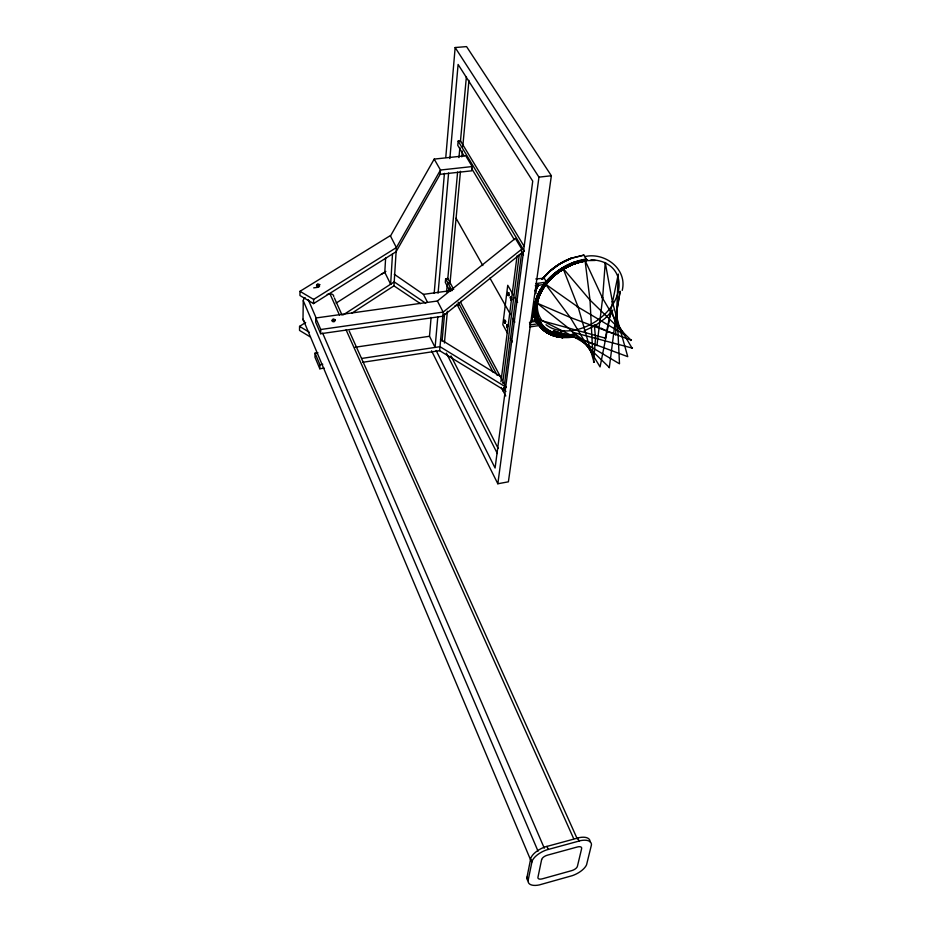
<?xml version="1.0" encoding="UTF-8"?>
<svg xmlns="http://www.w3.org/2000/svg" width="932" height="932" viewBox="0 0 932 932"><rect width="100%" height="100%" fill="white"/><g stroke="black" fill="none" stroke-linecap="round" stroke-linejoin="round"><path stroke-width="1.4" d="M605.217 338.13L605.427 337.85A2.4 1.817 -74.7 0 1 605.427 338.281L605.427 338.293A2.586 2.039 11 0 0 605.614 337.908L605.136 338.106M305.661 322.495L299.568 326.375L299.522 330.406L310.449 337.023M351.609 313.35L393.956 285.856L396.38 247.586L390.287 235.645L299.988 291.32L299.941 295.514L313.56 303.611L396.123 251.687L440.125 174.307L440.475 170.032L434.195 159.104L465.697 155.726L472.198 166.56L471.778 170.812L440.125 174.307M531.019 860.9L303.005 319.198L303.261 300.721A3.938 3.017 -21.1 0 1 305.218 297.762M532.731 312.069C536.622 330.452 556.264 340.669 574.065 336.79L573.995 334.262L572.574 331.897M313.56 303.611L313.641 299.417L396.38 247.586L440.475 170.032L472.198 166.56M317.917 352.727L315.051 353.146L314.969 357.189L319.816 368.769L324.091 368.117M523.516 255.053L521.454 251.605L521.769 249.124L515.338 238.406L437.388 301.013L315.785 317.998L315.703 322.204L320.643 333.726L442.77 316.228L522.794 252.188M319.816 368.769L319.909 364.715L315.051 353.146M320.643 333.726L320.748 329.509L315.785 317.998M618.3 274.066L615.656 334.343L570.279 317.451L537.112 303.168L568.543 328.18L609.388 367.523M622.227 290.388C627.597 268.812 604.53 251.756 584.481 256.661M392.5 253.97L390.648 284.202L384.788 272.33L385.627 257.966M594.371 361.907L593.579 362.268L595.513 338.13L594.325 324.709L598.158 326.678M437.795 316.938L435.093 347.415L429.501 336.277L431.097 317.439M434.172 293.394L444.424 173.352M445.776 157.45L455.154 47.532L466.559 46.6L551.36 175.74L508.394 481.821L497.828 483.766L431.539 350.782M438.087 293.196L448.595 173.037M449.865 158.556L458.101 64.448L532.731 181.111L495.09 468.027L436.118 350.479M453.674 289.409L447.826 278.47L445.647 278.761L445.321 282.431L450.098 291.39M523.959 246.06L460.49 140.86L458.171 141.105L457.775 145.334L464.066 155.83M503.49 389.658L439.636 350.665L443.154 312.092L437.388 301.013M590.096 841.864A15.995 7.596 -25.5 0 0 579.331 837.612L545.29 846.862A16.135 7.689 -25 0 0 530.821 858.069L526.825 878.095A15.914 7.468 -24.9 0 0 528.036 880.752M528.164 880.216L528.071 881.124A15.937 7.456 -24.9 0 0 539.209 884.946L572.411 875.626A15.809 7.363 -25.4 0 0 586.554 864.826L591.459 844.835A16.019 7.584 -25.6 0 0 580.671 840.606L546.595 849.902A16.159 7.677 -25 0 0 532.102 861.11L528.164 880.216L526.906 877.187M442.048 341.194L444.576 313.723M446.568 292.042L447.232 284.808M447.768 279.029L457.612 172.059M458.952 157.601L459.884 147.477M460.408 141.699L466.396 76.645M444.413 343.023L447.383 311.276M449.271 291.075L449.539 288.186M449.946 283.852L460.466 171.29M461.806 156.867L462.354 151.089M462.761 146.767L468.959 80.385M461.014 301.141L460.839 302.784L502.162 379.93M609.295 367.744L616.134 314.305M500.95 381.736L517.062 255.892M502.686 383.203L519.31 254.436M503.28 391.3L503.758 387.584L506.064 387.211L439.997 346.681L361.663 358.447M504.503 384.31L521.664 252.642M497.828 483.766L538.952 177.15L455.154 47.532M533.652 309.156L532.079 320.363L529.597 323.893M535.83 293.755L537.007 285.355M532.941 312.43L535.702 319.827L537.228 321.552L535.422 321.82L535.492 319.478M535.422 321.82L535.702 319.827L531.38 320.468M610.681 311.032L610.798 311.335A1.608 1.282 10.9 0 1 610.577 311.661L610.728 310.834M616.611 311.544L620.153 291.262L616.926 310.554L619.5 363.783L573.297 336.417L540.176 319.664M631.407 339.9L630.673 340.448L631.348 340.11M335.252 320.526L334.075 321.773L332.794 321.645L332.002 320.981L333.178 319.734M610.635 311.311L605.334 338.13L540.164 320.258M610.891 309.995L618.184 274.649M609.26 320.503L600.057 366.905L570.279 317.451L546.28 285.25M609.808 317.812L611.159 311.09M595.129 338.281L595.886 337.897L595.14 338.188M508.313 292.951L509.023 292.625L509.128 295.479L508.359 294.128M510.946 297.541L511.656 297.226L511.761 300.081L510.992 298.718M573.995 334.262A46.192 32.783 -32.4 0 1 537.298 303.762A46.192 32.783 -32.4 0 1 586.123 260.983L586.589 259.422L583.875 255.088L572.05 258.094A48.767 34.717 -32.5 0 0 542.179 279.414A48.895 34.81 -32.5 0 1 572.062 257.954A48.93 34.834 -32.5 0 0 542.098 279.437A49 34.88 -32.5 0 1 572.12 257.978L560.4 263.581L549.857 271.305L543.449 278.307M504.818 320.725L505.086 320.142L505.843 321.493L505.202 322.915M574.03 336.871L562.672 337.454A49.128 34.857 -32.4 0 1 534.828 304.764A49.128 34.857 -32.4 0 1 574.695 262.043L586.473 259.143M605.649 262.789L604.845 262.486L605.299 262.906M390.473 236.017L434.195 159.104M535.119 290.539L537.776 285.984M535.329 290.901L538.649 285.204M632.385 347.997L631.71 348.195L632.42 347.846M529.76 324.988L537.985 323.765A49.151 34.88 -32.4 0 1 543.659 284.563C554.179 271.154 569.522 261.752 586.391 258.991M586.356 260.727A46.926 33.296 -32.4 0 0 553.468 276.303L545.29 285.169A46.926 33.296 -32.4 0 0 573.995 335.159M612.953 310.041L604.833 318.616L595.012 325.711L584.143 330.883M521.769 249.124L443.154 312.092L320.748 329.509M625.139 335.299L617.473 324.685M615.668 333.936L615.679 334.739L615.516 333.982M343.302 314.83L394.213 281.895L425.703 303.238M336.091 303.11L385.871 271.387M381.141 274.416L384.788 272.33M317.695 284.656L316.531 285.844L317.299 286.474L319.56 286.171L318.942 284.796M585.413 260.494L584.69 260.517M593.987 362.105L594.103 361.709M586.589 259.422L574.729 262.125A49.105 34.834 -32.4 0 0 534.898 304.822A49.105 34.834 -32.4 0 0 562.718 337.489A49.07 34.81 -32.4 0 1 534.968 304.88A49.07 34.81 -32.4 0 1 574.776 262.218L586.624 259.515M586.694 259.795L574.962 262.684A48.767 34.589 -32.4 0 0 535.387 305.09A48.767 34.589 -32.4 0 0 563.01 337.524A48.895 34.682 -32.4 0 1 535.236 305.032A48.895 34.682 -32.4 0 1 574.904 262.521L586.647 259.632M575.009 262.836L586.717 259.946M586.741 260.121L575.079 263.15A48.301 34.251 -32.4 0 0 535.9 305.137A48.301 34.251 -32.4 0 0 563.231 337.244M574.019 335.334L563.324 335.776A47.089 33.401 -32.4 0 1 536.681 304.449A47.089 33.401 -32.4 0 1 574.869 263.511L586.601 260.68M572.05 258.024L583.91 255.135M503.863 387.77L506.169 387.397L503.466 382.365M362.606 362.303L439.636 350.665M319.909 364.715L322.787 364.284M355.115 347.24L429.501 336.277M529.458 322.309L535.213 321.47M529.772 326.946L539.884 325.443M455.119 305.614L459.255 305.032M535.853 283.596L546.56 282.116M535.259 285.728L543.659 284.563M394.271 274.276L423.443 294.372L452.171 290.423M535.795 278.971L544.195 278.202L545.966 281.138M447.884 282.932L450.051 282.641M327.179 294.384L330.045 293.999A3.914 2.994 -22.3 0 1 333.749 296.586M313.688 287.872L318.814 287.196M538.952 177.15L551.36 175.74M563.336 335.951L574.042 335.508M574.065 335.683L563.347 336.126A47.322 33.575 -32.4 0 1 536.564 304.648A47.322 33.575 -32.4 0 1 574.951 263.511M574.112 335.963L563.382 336.417A47.497 33.692 -32.4 0 1 536.494 304.822A47.427 33.645 -32.4 0 1 574.997 263.511M584.76 260.645L595.257 260.447M607.093 331.268L631.034 340.122L590.014 300.081L563.056 268.381M615.493 334.6L615.481 334.728M600.709 327.982L605.823 330.604M390.38 283.666L390.962 283.992M299.988 291.32L313.641 299.417M625.069 335.089L578.143 307.129L545.43 284.109M299.568 326.375L309.308 332.258M440.463 339.33L500.216 376.295M393.956 285.856L420.46 303.657M507.66 324.744L508.429 326.107M582.069 339.178L573.227 332.409L631.989 348.02L602.608 298.252L585.086 260.494M616.658 323.579L614.934 321.202L611.811 310.997M585.587 343.57L592.006 353.007M458.171 141.105L524.401 251.244M471.953 168.995L514.278 239.641M513.322 294.99L507.742 285.285L502.826 324.674L507.567 333.213M514.72 297.413L517.598 302.411M456.074 218.228L482.834 265.55M489.917 278.074L510.585 314.608M512.716 318.395L514.86 322.169M510.282 338.095L512.402 341.893M445.647 278.761L451.997 290.633M458.16 302.189L497.245 375.375M503.758 387.584L505.89 391.58M456.913 304.205L493.051 372.089M501.23 387.456L505.773 395.983M423.443 294.372L427.287 301.863M450.972 355.884L498.189 448.502M446.358 353.1L497.362 453.558M577.735 837.985L579.087 840.99M334.343 297.914L342.079 315.156M349.232 331.07L577.316 838.986M330.045 293.999L339.551 315.249M346.087 329.87L573.669 838.66M546.933 846.361L548.249 849.39M308.294 299.755L316.356 318.488M322.682 333.202L544.288 848.167M303.261 300.721L538.055 851.207M530.529 859.071L531.799 862.112M563.615 269.802L578.143 307.129L593.975 362.047M585.04 260.412L590.014 300.081L592.81 354.195M507.392 325.338L507.439 326.491M304.461 321.4A3.903 2.959 -20.9 0 1 303.005 319.198M573.984 334.611A46.495 32.993 -32.4 0 1 537.077 303.902A46.495 32.993 -32.4 0 1 586.193 260.855M573.995 334.961A46.786 33.191 -32.4 0 1 536.89 304.065A46.786 33.191 -32.4 0 1 586.275 260.75M573.984 334.437A46.344 32.888 -32.4 0 1 537.182 303.832A46.344 32.888 -32.4 0 1 586.158 260.913M563.86 331.268A46.076 32.795 -32.5 0 1 561.297 331.151A46.087 32.806 -32.5 0 0 563.813 331.221M563.674 331.21A46.262 32.923 -32.5 0 1 561.111 331.093A46.449 33.063 -32.5 0 0 563.592 331.326A46.344 32.993 -32.5 0 1 561.064 331.14M562.823 337.535A49.023 34.775 -32.4 0 1 535.05 304.939A49.023 34.775 -32.4 0 1 574.823 262.323M562.986 337.535A48.813 34.624 -32.4 0 1 535.341 305.067A48.813 34.624 -32.4 0 1 574.939 262.626M563.196 337.337A48.406 34.333 -32.4 0 1 535.784 305.137A48.464 34.367 -32.4 0 1 575.044 263.01A48.406 34.333 -32.4 0 0 535.784 305.137A48.464 34.367 -32.4 0 0 563.173 337.372M563.371 336.301A47.427 33.645 -32.4 0 1 536.517 304.752A47.497 33.692 -32.4 0 1 575.021 263.535M537.123 321.913A49 34.88 -32.5 0 1 532.731 312.441M538.277 285.064A49 34.88 -32.5 0 0 535.306 290.831A48.93 34.834 -32.5 0 1 538.288 284.994A48.895 34.81 -32.5 0 0 535.329 290.737M535.784 319.49A48.767 34.717 -32.5 0 1 532.848 312.197M535.411 290.691A48.767 34.717 -32.5 0 1 538.37 284.959M590.981 259.853A44.154 31.397 -32.5 0 1 611.66 306.139A44.154 31.397 -32.5 0 1 546.001 324.697M542.133 320.771A44.154 31.397 -32.5 0 1 540.339 292.485M596.515 345.306L597.4 345.527L596.55 345.236M624.824 335.252L625.302 334.646L624.848 335.159M605.252 262.638L602.608 298.252L596.958 345.423L573.297 336.417L553.457 330.86L583.176 340.029L627.749 356.665L612.452 302.131L605.252 262.638M612.289 301.828L612.65 301.77A2.54 1.887 11.6 0 0 612.813 301.409L612.289 301.828M631.395 339.761L630.731 340.495L631.372 339.761M631.71 347.997L632.409 347.741L631.756 348.079M577.188 306.861L577.712 306.313L577.211 306.779M614.759 321.342L615.295 320.957L614.759 321.342M592.379 354.125L593.323 354.16L592.368 354.102M335.287 319.734L334.099 320.992L332.025 320.189L333.202 318.942L335.287 319.734M541.632 859.595L537.939 877.315A5.394 2.528 -24.9 0 0 542.296 878.841L571.84 870.593A5.347 2.493 -25.4 0 0 577.409 866.317L581.638 848.609A5.417 2.563 -25.6 0 0 577.386 846.967L547.317 855.203A5.464 2.598 -25 0 0 541.632 859.595M319.734 284.633L318.569 285.821L316.542 285.064L317.707 283.876L319.734 284.633M601.886 297.599L602.678 297.32L601.886 297.599M507.695 292.45L508.243 295.595L507.695 292.45M510.317 297.052L510.876 300.209L510.317 297.052M504.2 320.27L504.736 323.369L504.2 320.27M506.787 324.872L507.323 327.982L506.787 324.872M532.755 312.302A48.895 34.81 -32.5 0 0 535.702 319.606A48.93 34.834 -32.5 0 1 532.743 312.337"/></g></svg>
